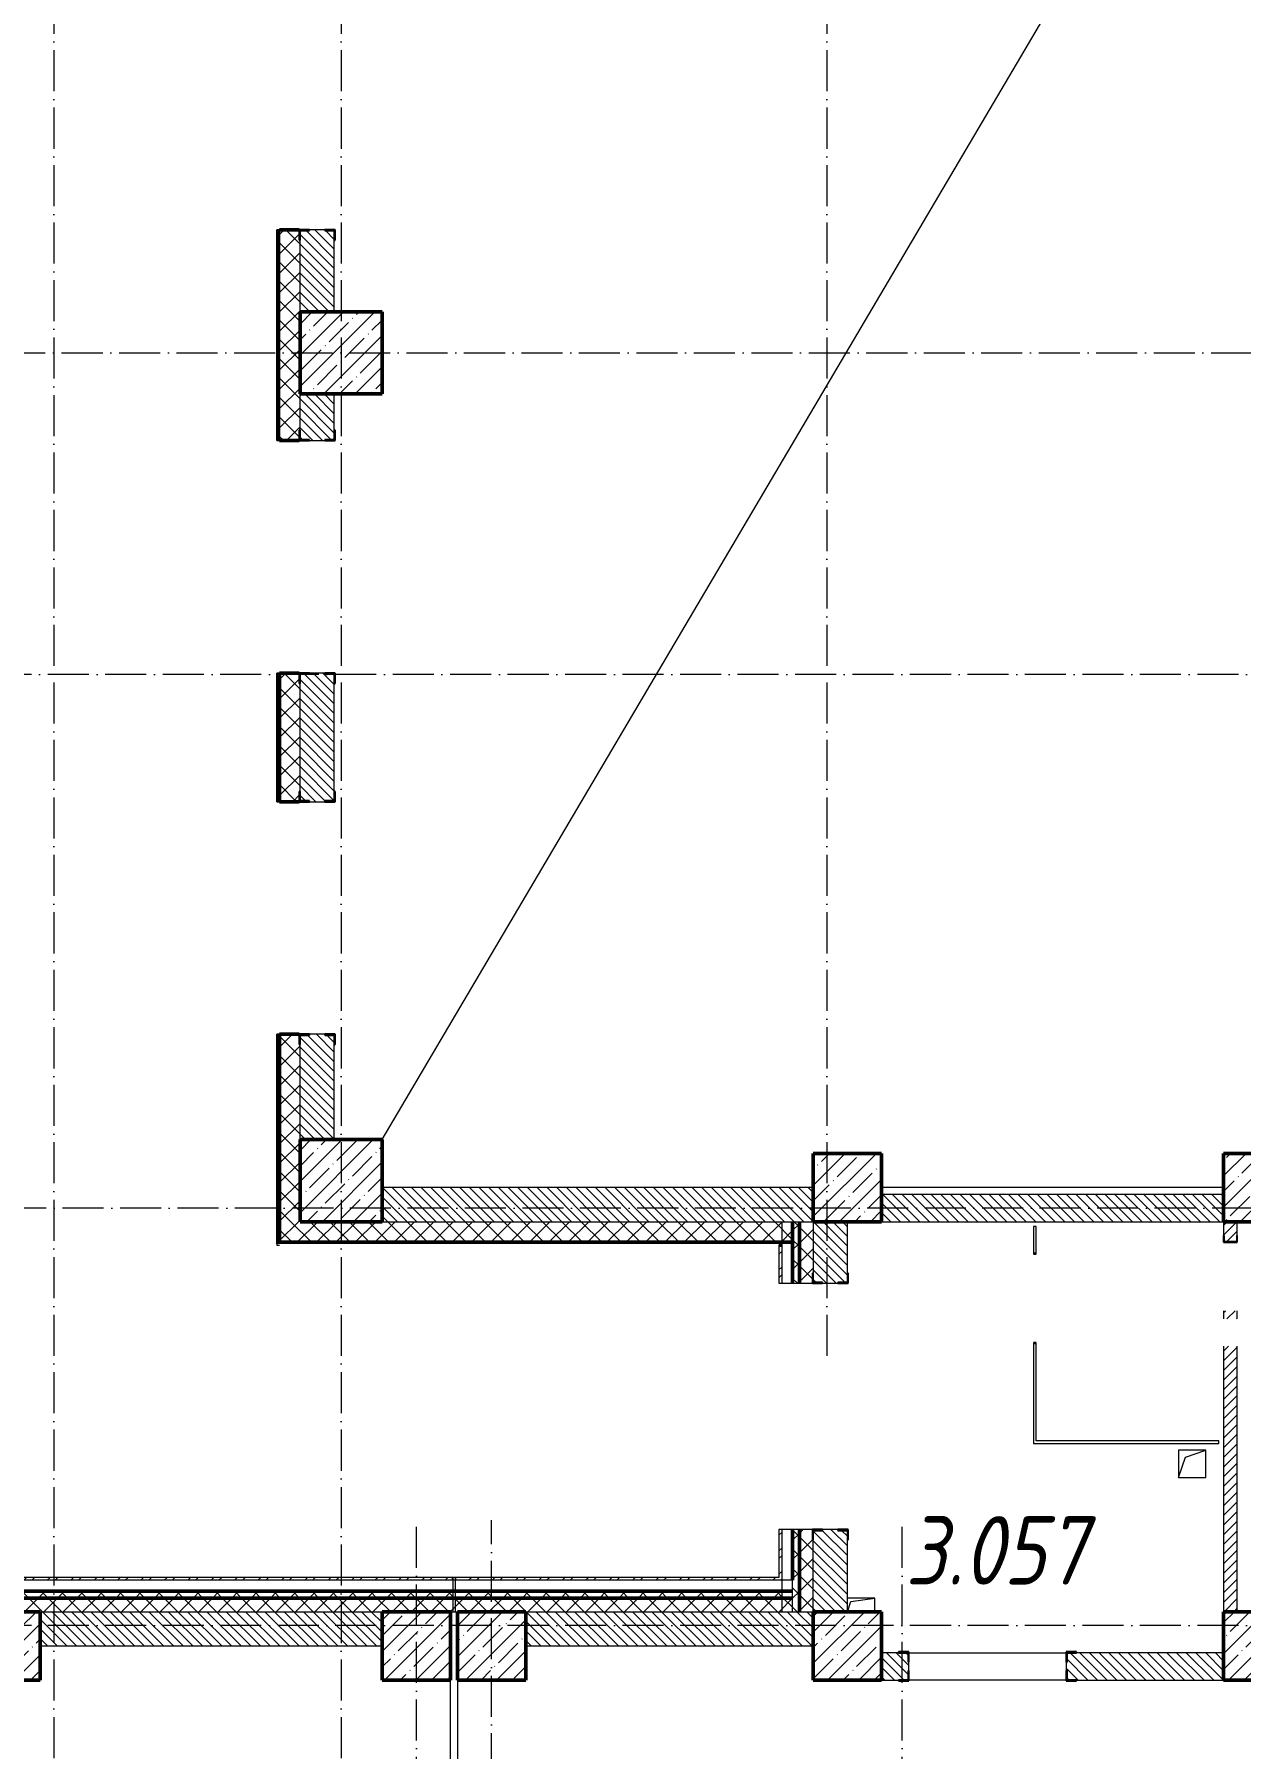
# Model space of a CAD drawing. Header units: millimetres. Extents: x -401725 to 250493, y 305116 to 802890.
# Drawn here: x 211236 to 220054, y 467496 to 480026 of the extents above; entities that cross this region are included whole.
import ezdxf

# ---------------------------------------------------------------- set-up
doc = ezdxf.new("R2010")
doc.units = ezdxf.units.MM
doc.linetypes.add('50_200_ШТРИХ_1Т_ш5_п1_п1_', pattern=[700, 500, -100, 0, -100])
for name, color, linetype, lineweight in [('A-DETL-____-OTLN-4', 7, 'Continuous', 18), ('A-DOOR-OPNG-MCUT', 7, 'Continuous', 35), ('A-FLOR-____-OTLN', 7, 'Continuous', 9), ('A-GENM-____-MCUT', 7, 'Continuous', 25), ('A-GENM-____-OTLN', 7, 'Continuous', 9), ('A-GENM-____-OTLN-1', 7, 'Continuous', 25), ('A-WALL-____-MCUT-2', 7, 'Continuous', 50), ('A-WALL-____-MCUT-3', 7, 'Continuous', 9), ('A-WALL-____-OTLN', 7, 'Continuous', 9), ('A-WALL-____-PATT-1', 7, 'Continuous', 9), ('A-WALL-FNSH-MCUT-1', 7, 'Continuous', 9), ('I-WALL-____-OTLN', 7, 'Continuous', 9), ('S-COLS-____-MCUT', 7, 'Continuous', 50), ('S-COLS-____-OTLN', 7, 'Continuous', 9), ('S-GRID-____-OTLN-1', 7, '50_200_ШТРИХ_1Т_ш5_п1_п1_', 9), ('Марки помещений', 7, 'Continuous', 9)]:
    doc.layers.add(name, color=color, linetype=linetype, lineweight=lineweight)
doc.layers.add('A-DOOR-____-OTLN-2', color=7, linetype='Continuous', lineweight=9, true_color=0xffffff)
doc.styles.add('ISOCPEUR_I_2', font='isocpeui.ttf', dxfattribs={"width": 0.85, "height": 2.3})
pattern_1 = [(45, (142429.06, 459015.94), (-70.71068, 70.71068), []), (135, (142429.06, 459015.94), (-70.71068, -70.71068), [])]
pattern_2 = [(45, (142429.06, 459015.94), (-85.53659, 85.53659), []), (45, (142486.08, 459015.94), (-85.53659, 85.53659), [])]
pattern_3 = [(135, (142429.057, 459015.94), (-35.35534, -35.35534), [])]

# ---------------------------------------------------------------- blocks, each defined once
blk = doc.blocks.new('BSC_Колонна _Прямоугольная - 600х600-V17-АР1_План отверстий 3 этажа в осях 1-64_А-ГГ')
at = {"layer": 'S-COLS-____-OTLN'}
h = blk.add_hatch(dxfattribs=at)
h.set_pattern_fill('FP_53', color=256, style=0, pattern_type=2)
h.set_pattern_definition([(45, (-71050, -18681.04), (-114.04925, 114.04925), []), (45, (-70935.95, -18681.04), (-114.04925, 114.04925), [201.613, -40.323, 3.353, -36.97])])
h.paths.add_polyline_path([(-300, -300), (300, -300), (300, 300), (-300, 300)], flags=0)
at = {"layer": 'S-COLS-____-MCUT'}
for p, q in [((300, 300), (-300, 300)), ((-300, 300), (-300, -300)), ((300, -300), (300, 300)), ((-300, -300), (300, -300))]:
    blk.add_line(p, q, dxfattribs=at)
blk = doc.blocks.new('BSC_Колонна _Прямоугольная - 500х500-V23-АР1_План отверстий 3 этажа в осях 1-64_А-ГГ')
at = {"layer": 'S-COLS-____-OTLN'}
h = blk.add_hatch(dxfattribs=at)
h.set_pattern_fill('FP_60', color=256, style=0, pattern_type=2)
h.set_pattern_definition([(45, (-77750, -12581.04), (-114.04925, 114.04925), []), (45, (-77635.95, -12581.04), (-114.04925, 114.04925), [201.613, -40.323, 3.353, -36.97])])
h.paths.add_polyline_path([(-250, -250), (250, -250), (250, 250), (-250, 250)], flags=0)
at = {"layer": 'S-COLS-____-MCUT'}
for p, q in [((250, 250), (-250, 250)), ((-250, 250), (-250, -250)), ((250, -50), (250, 250)), ((-250, -250), (250, -250))]:
    blk.add_line(p, q, dxfattribs=at)
blk = doc.blocks.new('BSC_Колонна _Прямоугольная - 600х600-V84-АР1_План отверстий 3 этажа в осях 1-64_А-ГГ')
at = {"layer": 'S-COLS-____-OTLN'}
h = blk.add_hatch(dxfattribs=at)
h.set_pattern_fill('FP_121', color=256, style=0, pattern_type=2)
h.set_pattern_definition([(45, (-71050, -12631.04), (-114.04925, 114.04925), []), (45, (-70935.95, -12631.04), (-114.04925, 114.04925), [201.613, -40.323, 3.353, -36.97])])
h.paths.add_polyline_path([(-300, -300), (300, -300), (300, 300), (-300, 300)], flags=0)
at = {"layer": 'S-COLS-____-MCUT'}
for p, q in [((300, 300), (-300, 300)), ((-300, 300), (-300, -300)), ((300, -300), (300, 300)), ((-300, -300), (300, -300))]:
    blk.add_line(p, q, dxfattribs=at)
blk = doc.blocks.new('BSC_Колонна _Прямоугольная - 500х500-V117-АР1_План отверстий 3 этажа в осях 1-64_А-ГГ')
at = {"layer": 'S-COLS-____-OTLN'}
h = blk.add_hatch(dxfattribs=at)
h.set_pattern_fill('FP_140', color=256, style=0, pattern_type=2)
h.set_pattern_definition([(45, (-68600, -9231.04), (-114.04925, 114.04925), []), (45, (-68485.95, -9231.04), (-114.04925, 114.04925), [201.613, -40.323, 3.353, -36.97])])
h.paths.add_polyline_path([(-250, -250), (250, -250), (250, 250), (-250, 250)], flags=0)
at = {"layer": 'S-COLS-____-MCUT'}
for p, q in [((250, 250), (-250, 250)), ((-250, 250), (-250, -250)), ((250, -250), (250, 250)), ((-250, -250), (250, -250))]:
    blk.add_line(p, q, dxfattribs=at)
blk = doc.blocks.new('BSC_Колонна _Прямоугольная - 500х500-V133-АР1_План отверстий 3 этажа в осях 1-64_А-ГГ')
at = {"layer": 'S-COLS-____-OTLN'}
h = blk.add_hatch(dxfattribs=at)
h.set_pattern_fill('FP_156', color=256, style=0, pattern_type=2)
h.set_pattern_definition([(45, (-72150, -9231.04), (-114.04925, 114.04925), []), (45, (-72035.95, -9231.04), (-114.04925, 114.04925), [201.613, -40.323, 3.353, -36.97])])
h.paths.add_polyline_path([(-250, -250), (250, -250), (250, 250), (-250, 250)], flags=0)
at = {"layer": 'S-COLS-____-MCUT'}
for p, q in [((250, 250), (-250, 250)), ((-250, 250), (-250, -250)), ((250, -250), (250, 250)), ((-250, -250), (250, -250))]:
    blk.add_line(p, q, dxfattribs=at)
blk = doc.blocks.new('BSC_Колонна _Прямоугольная - 500х500-V134-АР1_План отверстий 3 этажа в осях 1-64_А-ГГ')
at = {"layer": 'S-COLS-____-OTLN'}
h = blk.add_hatch(dxfattribs=at)
h.set_pattern_fill('FP_157', color=256, style=0, pattern_type=2)
h.set_pattern_definition([(45, (-71600, -9231.04), (-114.04925, 114.04925), []), (45, (-71485.95, -9231.04), (-114.04925, 114.04925), [201.613, -40.323, 3.353, -36.97])])
h.paths.add_polyline_path([(-250, -250), (250, -250), (250, 250), (-250, 250)], flags=0)
at = {"layer": 'S-COLS-____-MCUT'}
for p, q in [((250, 250), (-250, 250)), ((-250, 250), (-250, -250)), ((250, -250), (250, 250)), ((-250, -250), (250, -250))]:
    blk.add_line(p, q, dxfattribs=at)
blk = doc.blocks.new('DOR_ДУ_распашная__1Ст_Прямоугольная_ШЕР - Вн_650х2100h_Кабинки С_у-17949503-АР1_План отверстий 3 этажа в осях 1-64_А-ГГ')
at = {"layer": 'A-DOOR-OPNG-MCUT'}
for p, q in [((-325, 10), (-325, -10)), ((325, -10), (325, 10))]:
    blk.add_line(p, q, dxfattribs=at)
blk = doc.blocks.new('BSC_Колонна _Прямоугольная - 500х500-V154-АР1_План отверстий 3 этажа в осях 1-64_А-ГГ')
at = {"layer": 'S-COLS-____-OTLN'}
h = blk.add_hatch(dxfattribs=at)
h.set_pattern_fill('FP_177', color=256, style=0, pattern_type=2)
h.set_pattern_definition([(45, (-74750, -12581.04), (-114.04925, 114.04925), []), (45, (-74635.95, -12581.04), (-114.04925, 114.04925), [201.613, -40.323, 3.353, -36.97])])
h.paths.add_polyline_path([(-250, -250), (250, -250), (250, 250), (-250, 250)], flags=0)
at = {"layer": 'S-COLS-____-MCUT'}
for p, q in [((250, 250), (-250, 250)), ((-250, 250), (-250, -250)), ((250, -250), (250, 250)), ((-250, -250), (250, -250))]:
    blk.add_line(p, q, dxfattribs=at)
blk = doc.blocks.new('BSC_Колонна _Прямоугольная - 500х500-V158-АР1_План отверстий 3 этажа в осях 1-64_А-ГГ')
at = {"layer": 'S-COLS-____-OTLN'}
h = blk.add_hatch(dxfattribs=at)
h.set_pattern_fill('FP_182', color=256, style=0, pattern_type=2)
h.set_pattern_definition([(45, (-77750, -9231.04), (-114.04925, 114.04925), []), (45, (-77635.95, -9231.04), (-114.04925, 114.04925), [201.613, -40.323, 3.353, -36.97])])
h.paths.add_polyline_path([(-250, -250), (250, -250), (250, 250), (-250, 250)], flags=0)
at = {"layer": 'S-COLS-____-MCUT'}
for p, q in [((250, 250), (-250, 250)), ((-250, 250), (-250, -250)), ((250, -250), (250, 250)), ((-250, -250), (250, -250))]:
    blk.add_line(p, q, dxfattribs=at)
blk = doc.blocks.new('BSC_Колонна _Прямоугольная - 500х500-V159-АР1_План отверстий 3 этажа в осях 1-64_А-ГГ')
at = {"layer": 'S-COLS-____-OTLN'}
h = blk.add_hatch(dxfattribs=at)
h.set_pattern_fill('FP_183', color=256, style=0, pattern_type=2)
h.set_pattern_definition([(45, (-74750, -9231.04), (-114.04925, 114.04925), []), (45, (-74635.95, -9231.04), (-114.04925, 114.04925), [201.613, -40.323, 3.353, -36.97])])
h.paths.add_polyline_path([(-250, -250), (250, -250), (250, 250), (-250, 250), (-250, 103)], flags=0)
at = {"layer": 'S-COLS-____-MCUT'}
for p, q in [((250, 250), (-250, 250)), ((-250, 250), (-250, -250)), ((250, -250), (250, 250)), ((-250, -250), (250, -250))]:
    blk.add_line(p, q, dxfattribs=at)
blk = doc.blocks.new('Фахверк_СКБ_Уголок - 250_3380-27498580-АР1_План отверстий 3 этажа в осях 1-64_А-ГГ')
at = {"layer": 'A-GENM-____-MCUT'}
for p, q in [((200, 181), (125, 181)), ((125, 181), (125, 106)), ((131, 106), (131, 175)), ((131, 175), (200, 175)), ((200, 175), (200, 181)), ((125, 106), (131, 106)), ((131, -6), (125, -6)), ((125, -6), (125, -81)), ((125, -81), (200, -81)), ((131, -75), (131, -6)), ((200, -75), (131, -75)), ((200, -81), (200, -75))]:
    blk.add_line(p, q, dxfattribs=at)
blk = doc.blocks.new('Фахверк_СКБ_Уголок - 250_2700-27497298-АР1_План отверстий 3 этажа в осях 1-64_А-ГГ')
at = {"layer": 'A-GENM-____-MCUT'}
for p, q in [((200, 181), (125, 181)), ((125, 181), (125, 106)), ((131, 106), (131, 175)), ((131, 175), (200, 175)), ((200, 175), (200, 181)), ((125, 106), (131, 106)), ((131, -6), (125, -6)), ((125, -6), (125, -81)), ((125, -81), (200, -81)), ((131, -75), (131, -6)), ((200, -75), (131, -75)), ((200, -81), (200, -75))]:
    blk.add_line(p, q, dxfattribs=at)
blk = doc.blocks.new('154_Стойка_СКБ_Уголок - СМ-2180_200-28268025-АР1_План отверстий 3 этажа в осях 1-64_А-ГГ')
at = {"layer": 'A-GENM-____-MCUT'}
for p, q in [((125, 156), (125, 81)), ((200, 156), (125, 156)), ((131, 81), (131, 150)), ((131, 150), (200, 150)), ((200, 150), (200, 156)), ((125, 81), (131, 81)), ((131, 19), (125, 19)), ((125, 19), (125, -56)), ((131, -50), (131, 19)), ((125, -56), (200, -56)), ((200, -50), (131, -50)), ((200, -56), (200, -50))]:
    blk.add_line(p, q, dxfattribs=at)
blk = doc.blocks.new('Фахверк_СКБ_Уголок - 200_3550_зеркало-28264001-АР1_План отверстий 3 этажа в осях 1-64_А-ГГ')
at = {"layer": 'A-GENM-____-MCUT'}
for p, q in [((200, 156), (125, 156)), ((125, 156), (125, 81)), ((131, 81), (131, 150)), ((131, 150), (200, 150)), ((200, 150), (200, 156)), ((125, 81), (131, 81)), ((131, 19), (125, 19)), ((125, 19), (125, -56)), ((131, -50), (131, 19)), ((125, -56), (200, -56)), ((200, -50), (131, -50)), ((200, -56), (200, -50))]:
    blk.add_line(p, q, dxfattribs=at)
blk = doc.blocks.new('154_Фахверк_СКБ_Швеллер - Тип_100_3960_зеркало-29769493-АР1_План отверстий 3 этажа в осях 1-64_А-ГГ')
at = {"layer": 'A-GENM-____-MCUT'}
for p, q in [((175, 50), (125, 50)), ((125, 50), (125, -50)), ((128, 47), (175, 47)), ((128, -47), (128, 47)), ((175, 47), (175, 50)), ((125, -50), (175, -50)), ((175, -47), (128, -47)), ((175, -50), (175, -47))]:
    blk.add_line(p, q, dxfattribs=at)
blk = doc.blocks.new('AR_Отверстие прямоугольное _в плите_ - AR_Отверстие прямоугольное _в плите_-30459207-АР1_План отверстий 3 этажа в осях 1-64_А-ГГ')
at = {"layer": 'A-GENM-____-OTLN'}
for p, q in [((100, 100), (-100, 100)), ((-100, 100), (-100, -100)), ((-100, -100), (-50, 50)), ((-50, 50), (100, 100)), ((100, -100), (100, 100)), ((-100, -100), (100, -100))]:
    blk.add_line(p, q, dxfattribs=at)
blk = doc.blocks.new('AR_Отверстие прямоугольное _в плите_ - AR_Отверстие прямоугольное _в плите_-30510746-АР1_План отверстий 3 этажа в осях 1-64_А-ГГ')
at = {"layer": 'A-GENM-____-OTLN'}
for p, q in [((100, 50), (-100, 50)), ((-100, -50), (-75, 25)), ((-75, 25), (100, 50)), ((100, -50), (100, 50))]:
    blk.add_line(p, q, dxfattribs=at)
blk = doc.blocks.new('Стены 6 - Стены 4-31195849-АР1_План отверстий 3 этажа в осях 1-64_А-ГГ')
at = {"layer": 'A-WALL-____-MCUT-3'}
for p, q in [((-1799, 41030), (-1799, 41010)), ((-1549, 41030), (-1799, 41030)), ((-1799, 41010), (-1549, 41010)), ((-1549, 41010), (-1549, 41030))]:
    blk.add_line(p, q, dxfattribs=at)

msp = doc.modelspace()

# ---------------------------------------------------------------- hatches: boundary and pattern name
at = {"layer": 'A-WALL-____-PATT-1'}
h = msp.add_hatch(dxfattribs=at)
h.set_pattern_fill('FP_1', color=256, style=0, pattern_type=2)
h.set_pattern_definition(pattern_1)
h.paths.add_polyline_path([(213029.0567, 471346.983), (213179.0567, 471346.983), (213179.0567, 472641.983), (213173.0567, 472641.983), (213173.0567, 472716.983), (213029.0567, 472716.983)], flags=0)
h.paths.add_polyline_path([(213113.9513, 474416.983), (213173.0567, 474416.983), (213173.0567, 474491.983), (213179.0567, 474491.983), (213179.0567, 475281.983), (213173.0567, 475281.983), (213173.0567, 475356.983), (213029.0567, 475356.983), (213029.0567, 474416.983)], flags=0)
h.paths.add_polyline_path([(213113.9513, 477056.983), (213173.0567, 477056.983), (213173.0567, 477131.983), (213179.0567, 477131.983), (213179.0567, 478521.983), (213173.0567, 478521.983), (213173.0567, 478596.983), (213029.0567, 478596.983), (213029.0567, 477056.983)], flags=0)
h.paths.add_polyline_path([(213113.9513, 480296.983), (213173.0567, 480296.983), (213173.0567, 480371.983), (213179.0567, 480371.983), (213179.0567, 481161.983), (213173.0567, 481161.983), (213173.0567, 481236.983), (213029.0567, 481236.983), (213029.0567, 480296.983)], flags=0)
h.paths.add_polyline_path([(213113.9513, 482936.983), (213173.0567, 482936.983), (213173.0567, 483011.983), (213179.0567, 483011.983), (213179.0567, 484401.983), (213173.0567, 484401.983), (213173.0567, 484476.983), (213029.0567, 484476.983), (213029.0567, 482936.983)], flags=0)
h.paths.add_polyline_path([(213029.0567, 486176.983), (213173.0567, 486176.983), (213173.0567, 486251.983), (213179.0567, 486251.983), (213179.0567, 487041.983), (213173.0567, 487041.983), (213173.0567, 487116.983), (213029.0567, 487116.983)], flags=0)
h.paths.add_polyline_path([(213029.0567, 488816.983), (213173.0567, 488816.983), (213173.0567, 488891.983), (213179.0567, 488891.983), (213179.0567, 490281.983), (213173.0567, 490281.983), (213173.0567, 490356.983), (213029.0567, 490356.983)], flags=0)
h.paths.add_polyline_path([(213029.0567, 492056.983), (213173.0567, 492056.983), (213173.0567, 492131.983), (213179.0567, 492131.983), (213179.0567, 492921.983), (213173.0567, 492921.983), (213173.0567, 492996.983), (213029.0567, 492996.983)], flags=0)
h.paths.add_polyline_path([(213173.0567, 494696.983), (213173.0567, 494771.983), (213179.0567, 494771.983), (213179.0567, 496161.983), (213173.0567, 496161.983), (213173.0567, 496236.983), (213029.0567, 496236.983), (213029.0567, 494696.983), (213113.9513, 494696.983)], flags=0)
h.paths.add_polyline_path([(213173.0567, 497936.983), (213173.0567, 498011.983), (213179.0567, 498011.983), (213179.0567, 498801.983), (213173.0567, 498801.983), (213173.0567, 498876.983), (213029.0567, 498876.983), (213029.0567, 497936.983), (213113.9513, 497936.983)], flags=0)
h.paths.add_polyline_path([(213173.0567, 500576.983), (213173.0567, 500651.983), (213179.0567, 500651.983), (213179.0567, 501946.983), (213029.0567, 501946.983), (213029.0567, 500576.983), (213113.9513, 500576.983)], flags=0)
h = msp.add_hatch(dxfattribs=at)
h.set_pattern_fill('FP_6', color=256, style=0, pattern_type=2)
h.set_pattern_definition(pattern_3)
h.paths.add_polyline_path([(213248.0567, 477996.983), (213429.0567, 477996.983), (213429.0567, 478590.983), (213360.0567, 478590.983), (213360.0567, 478596.983), (213248.0567, 478596.983), (213248.0567, 478590.983), (213179.0567, 478590.983), (213179.0567, 477996.983)], flags=0)
h.paths.add_polyline_path([(213360.0567, 480296.983), (213360.0567, 480302.983), (213429.0567, 480302.983), (213429.0567, 481230.983), (213360.0567, 481230.983), (213360.0567, 481236.983), (213248.0567, 481236.983), (213248.0567, 481230.983), (213179.0567, 481230.983), (213179.0567, 480302.983), (213248.0567, 480302.983), (213248.0567, 480296.983)], flags=0)
h.paths.add_polyline_path([(213360.0567, 482936.983), (213360.0567, 482942.983), (213429.0567, 482942.983), (213429.0567, 483396.983), (213179.0567, 483396.983), (213179.0567, 482942.983), (213248.0567, 482942.983), (213248.0567, 482936.983)], flags=0)
h = msp.add_hatch(dxfattribs=at)
h.set_pattern_fill('FP_6', color=256, style=0, pattern_type=2)
h.set_pattern_definition(pattern_3)
h.paths.add_polyline_path([(213360.0567, 471946.983), (213429.0567, 471946.983), (213429.0567, 472710.983), (213360.0567, 472710.983), (213360.0567, 472716.983), (213248.0567, 472716.983), (213248.0567, 472710.983), (213179.0567, 472710.983), (213179.0567, 471946.983), (213248.0567, 471946.983)], flags=0)
h.paths.add_polyline_path([(213248.0567, 474416.983), (213360.0567, 474416.983), (213360.0567, 474422.983), (213429.0567, 474422.983), (213429.0567, 475350.983), (213360.0567, 475350.983), (213360.0567, 475356.983), (213248.0567, 475356.983), (213248.0567, 475350.983), (213179.0567, 475350.983), (213179.0567, 474422.983), (213248.0567, 474422.983)], flags=0)
h.paths.add_polyline_path([(213248.0567, 477056.983), (213360.0567, 477056.983), (213360.0567, 477062.983), (213429.0567, 477062.983), (213429.0567, 477396.983), (213179.0567, 477396.983), (213179.0567, 477062.983), (213248.0567, 477062.983)], flags=0)
h = msp.add_hatch(dxfattribs=at)
h.set_pattern_fill('FP_6', color=256, style=0, pattern_type=2)
h.set_pattern_definition(pattern_3)
h.paths.add_polyline_path([(216929.0567, 471346.983), (216929.0567, 471596.983), (213779.0567, 471596.983), (213779.0567, 471346.983), (216648.8799, 471346.983)], flags=0)
h = msp.add_hatch(dxfattribs=at)
h.set_pattern_fill('FP_6', color=256, style=0, pattern_type=2)
h.set_pattern_definition(pattern_3)
h.paths.add_polyline_path([(219929.0567, 471346.983), (219929.0567, 471546.983), (217429.0567, 471546.983), (217429.0567, 471346.983), (218416.3442, 471346.983)], flags=0)
h = msp.add_hatch(dxfattribs=at)
h.set_pattern_fill('FP_1', color=256, style=0, pattern_type=2)
h.set_pattern_definition(pattern_1)
h.paths.add_polyline_path([(216779.0567, 471196.983), (216779.0567, 471346.983), (213029.0567, 471346.983), (213029.0567, 471196.983), (216648.8799, 471196.983)], flags=0)
h = msp.add_hatch(dxfattribs=at)
h.set_pattern_fill('FP_1', color=256, style=0, pattern_type=2)
h.set_pattern_definition(pattern_1)
h.paths.add_polyline_path([(216779.0567, 468496.983), (216829.0567, 468496.983), (216829.0567, 469096.983), (216779.0567, 469096.983)], flags=0)
h.paths.add_polyline_path([(216829.0567, 470896.983), (216829.0567, 471346.983), (216779.0567, 471346.983), (216779.0567, 470896.983)], flags=0)
h = msp.add_hatch(dxfattribs=at)
h.set_pattern_fill('FP_1', color=256, style=0, pattern_type=2)
h.set_pattern_definition(pattern_1)
h.paths.add_polyline_path([(216929.0567, 468496.983), (216929.0567, 469021.983), (216923.0567, 469021.983), (216923.0567, 469096.983), (216829.0567, 469096.983), (216829.0567, 468496.983), (216923.0567, 468496.983)], flags=0)
h.paths.add_polyline_path([(216923.0567, 470896.983), (216923.0567, 470971.983), (216929.0567, 470971.983), (216929.0567, 471346.983), (216829.0567, 471346.983), (216829.0567, 470896.983)], flags=0)
h = msp.add_hatch(dxfattribs=at)
h.set_pattern_fill('FP_6', color=256, style=0, pattern_type=2)
h.set_pattern_definition(pattern_3)
h.paths.add_polyline_path([(217110.0567, 468496.983), (217179.0567, 468496.983), (217179.0567, 469090.983), (217110.0567, 469090.983), (217110.0567, 469096.983), (216998.0567, 469096.983), (216998.0567, 469090.983), (216929.0567, 469090.983), (216929.0567, 468496.983), (217090.746, 468496.983)], flags=0)
h.paths.add_polyline_path([(217110.0567, 470896.983), (217110.0567, 470902.983), (217179.0567, 470902.983), (217179.0567, 471346.983), (216929.0567, 471346.983), (216929.0567, 470902.983), (216998.0567, 470902.983), (216998.0567, 470896.983)], flags=0)
h = msp.add_hatch(dxfattribs=at)
h.set_pattern_fill('FP_5', color=256, style=0, pattern_type=2)
h.set_pattern_definition([(45, (142429.057, 459015.94), (-35.35534, 35.35534), [])])
h.paths.add_polyline_path([(219929.0567, 468496.983), (220029.0567, 468496.983), (220029.0567, 470436.983), (219929.0567, 470436.983), (219929.0567, 470070.3588)], flags=0)
h.paths.add_polyline_path([(219929.0567, 470636.983), (220029.0567, 470636.983), (220029.0567, 470696.983), (219929.0567, 470696.983)], flags=0)
h.paths.add_polyline_path([(220026.0567, 471199.983), (220026.0567, 471246.983), (220029.0567, 471246.983), (220029.0567, 471346.983), (219929.0567, 471346.983), (219929.0567, 471246.983), (219932.0567, 471246.983), (219932.0567, 471199.983)], flags=0)
h = msp.add_hatch(dxfattribs=at)
h.set_pattern_fill('FP_3', color=256, style=0, pattern_type=2)
h.set_pattern_definition(pattern_2)
h.paths.add_polyline_path([(216699.0567, 468726.983), (216699.0567, 469096.983), (216679.0567, 469096.983), (216679.0567, 468726.983)], flags=0)
h.paths.add_polyline_path([(216699.0567, 470896.983), (216699.0567, 471176.983), (216679.0567, 471176.983), (216679.0567, 470896.983)], flags=0)
h = msp.add_hatch(dxfattribs=at)
h.set_pattern_fill('FP_1', color=256, style=0, pattern_type=2)
h.set_pattern_definition(pattern_1)
h.paths.add_polyline_path([(216779.0567, 468596.983), (216779.0567, 468646.983), (210429.0567, 468646.983), (210429.0567, 468596.983), (216648.8799, 468596.983)], flags=0)
h.paths.add_polyline_path([(202509.1656, 468596.983), (202629.0567, 468596.983), (202629.0567, 468646.983), (201429.0567, 468646.983), (201429.0567, 468596.983)], flags=0)
h.paths.add_polyline_path([(199629.0567, 468596.983), (199629.0567, 468646.983), (198429.0567, 468646.983), (198429.0567, 468596.983), (198974.237, 468596.983)], flags=0)
h.paths.add_polyline_path([(196629.0567, 468596.983), (196629.0567, 468646.983), (195429.0567, 468646.983), (195429.0567, 468596.983), (195439.3085, 468596.983)], flags=0)
h.paths.add_polyline_path([(193629.0567, 468596.983), (193629.0567, 468646.983), (192429.0567, 468646.983), (192429.0567, 468596.983)], flags=0)
h.paths.add_polyline_path([(189429.0567, 468596.983), (190629.0567, 468596.983), (190629.0567, 468646.983), (189429.0567, 468646.983)], flags=0)
h.paths.add_polyline_path([(187629.0567, 468596.983), (187629.0567, 468646.983), (186429.0567, 468646.983), (186429.0567, 468596.983), (186601.987, 468596.983)], flags=0)
h.paths.add_polyline_path([(184629.0567, 468596.983), (184629.0567, 468646.983), (183429.0567, 468646.983), (183429.0567, 468596.983)], flags=0)
h.paths.add_polyline_path([(181299.5942, 468596.983), (181629.0567, 468596.983), (181629.0567, 468646.983), (180229.0567, 468646.983), (180229.0567, 468596.983)], flags=0)
h.paths.add_polyline_path([(177229.0567, 468596.983), (178429.0567, 468596.983), (178429.0567, 468646.983), (177229.0567, 468646.983)], flags=0)
h.paths.add_polyline_path([(175429.0567, 468596.983), (175429.0567, 468646.983), (174229.0567, 468646.983), (174229.737, 468596.983)], flags=0)
h.paths.add_polyline_path([(172429.0567, 468596.983), (172429.0567, 468646.983), (171229.0567, 468646.983), (171229.0567, 468596.983)], flags=0)
h.paths.add_polyline_path([(169429.0567, 468596.983), (169429.0567, 468646.983), (166259.0567, 468646.983), (166259.0567, 468596.983), (167159.8799, 468596.983)], flags=0)
h = msp.add_hatch(dxfattribs=at)
h.set_pattern_fill('FP_3', color=256, style=0, pattern_type=2)
h.set_pattern_definition(pattern_2)
h.paths.add_polyline_path([(214294.0567, 468726.983), (214294.0567, 468746.983), (210429.0567, 468746.983), (210429.0567, 468726.983), (213113.9513, 468726.983)], flags=0)
h.paths.add_polyline_path([(202509.1656, 468726.983), (202629.0567, 468726.983), (202629.0567, 468746.983), (201429.0567, 468746.983), (201429.0567, 468726.983)], flags=0)
h.paths.add_polyline_path([(198974.237, 468726.983), (199629.0567, 468726.983), (199629.0567, 468746.983), (198429.0567, 468746.983), (198429.0567, 468726.983)], flags=0)
h.paths.add_polyline_path([(196629.0567, 468726.983), (196629.0567, 468746.983), (195429.0567, 468746.983), (195429.0567, 468726.983), (195439.3085, 468726.983)], flags=0)
h.paths.add_polyline_path([(193629.0567, 468726.983), (193629.0567, 468746.983), (192429.0567, 468746.983), (192429.0567, 468726.983)], flags=0)
h.paths.add_polyline_path([(189429.0567, 468726.983), (190629.0567, 468726.983), (190629.0567, 468746.983), (189429.0567, 468746.983)], flags=0)
h.paths.add_polyline_path([(187629.0567, 468726.983), (187629.0567, 468746.983), (186429.0567, 468746.983), (186429.0567, 468726.983), (186601.987, 468726.983)], flags=0)
h.paths.add_polyline_path([(183429.0567, 468726.983), (184629.0567, 468726.983), (184629.0567, 468746.983), (183429.0567, 468746.983)], flags=0)
h.paths.add_polyline_path([(181629.0567, 468726.983), (181629.0567, 468746.983), (180764.0567, 468746.983), (180764.0567, 468726.983), (181299.5942, 468726.983)], flags=0)
h = msp.add_hatch(dxfattribs=at)
h.set_pattern_fill('FP_3', color=256, style=0, pattern_type=2)
h.set_pattern_definition(pattern_2)
h.paths.add_polyline_path([(216679.0567, 468726.983), (216679.0567, 468746.983), (214314.0567, 468746.983), (214314.0567, 468726.983), (216648.8799, 468726.983)], flags=0)
h = msp.add_hatch(dxfattribs=at)
h.set_pattern_fill('FP_1', color=256, style=0, pattern_type=2)
h.set_pattern_definition(pattern_1)
h.paths.add_polyline_path([(216779.0567, 468496.983), (216779.0567, 468596.983), (210429.0567, 468596.983), (210429.0567, 468502.983), (210504.0567, 468502.983), (210504.0567, 468496.983), (216648.8799, 468496.983)], flags=0)
h.paths.add_polyline_path([(202509.1656, 468496.983), (202554.0567, 468496.983), (202554.0567, 468502.983), (202629.0567, 468502.983), (202629.0567, 468596.983), (201429.0567, 468596.983), (201429.0567, 468502.983), (201504.0567, 468502.983), (201504.0567, 468496.983), (202279.0567, 468496.983)], flags=0)
h.paths.add_polyline_path([(199554.0567, 468496.983), (199554.0567, 468502.983), (199629.0567, 468502.983), (199629.0567, 468596.983), (198429.0567, 468596.983), (198429.0567, 468502.983), (198504.0567, 468502.983), (198504.0567, 468496.983), (198974.237, 468496.983)], flags=0)
h.paths.add_polyline_path([(196554.0567, 468496.983), (196554.0567, 468502.983), (196629.0567, 468502.983), (196629.0567, 468596.983), (195429.0567, 468596.983), (195429.0567, 468502.983), (195504.0567, 468502.983), (195504.0567, 468496.983), (196279.0567, 468496.983)], flags=0)
h.paths.add_polyline_path([(193554.0567, 468496.983), (193554.0567, 468502.983), (193629.0567, 468502.983), (193629.0567, 468596.983), (192429.0567, 468596.983), (192429.0567, 468502.983), (192504.0567, 468502.983), (192504.0567, 468496.983), (192779.0567, 468496.983)], flags=0)
h.paths.add_polyline_path([(190554.0567, 468496.983), (190554.0567, 468502.983), (190629.0567, 468502.983), (190629.0567, 468596.983), (189429.0567, 468596.983), (189429.0567, 468502.983), (189504.0567, 468502.983), (189504.0567, 468496.983), (190136.9156, 468496.983)], flags=0)
h.paths.add_polyline_path([(186504.0567, 468496.983), (187554.0567, 468496.983), (187554.0567, 468502.983), (187629.0567, 468502.983), (187629.0567, 468596.983), (186429.0567, 468596.983), (186429.0567, 468502.983), (186504.0567, 468502.983)], flags=0)
h.paths.add_polyline_path([(183779.0567, 468496.983), (184554.0567, 468496.983), (184554.0567, 468502.983), (184629.0567, 468502.983), (184629.0567, 468596.983), (183429.0567, 468596.983), (183429.0567, 468502.983), (183504.0567, 468502.983), (183504.0567, 468496.983)], flags=0)
h.paths.add_polyline_path([(181299.5942, 468496.983), (181554.0567, 468496.983), (181554.0567, 468502.983), (181629.0567, 468502.983), (181629.0567, 468596.983), (180229.0567, 468596.983), (180229.0567, 468496.983), (181279.0567, 468496.983)], flags=0)
h.paths.add_polyline_path([(177764.6656, 468496.983), (178354.0567, 468496.983), (178354.0567, 468502.983), (178429.0567, 468502.983), (178429.0567, 468596.983), (177229.0567, 468596.983), (177229.0567, 468496.983), (177729.0567, 468496.983)], flags=0)
h.paths.add_polyline_path([(175354.0567, 468496.983), (175354.0567, 468502.983), (175429.0567, 468502.983), (175429.0567, 468596.983), (174229.0567, 468596.983), (174229.737, 468502.983), (174304.0567, 468502.983), (174304.0567, 468496.983)], flags=0)
h.paths.add_polyline_path([(172354.0567, 468496.983), (172354.0567, 468502.983), (172429.0567, 468502.983), (172429.0567, 468596.983), (171229.0567, 468596.983), (171229.0567, 468496.983), (171729.0567, 468496.983)], flags=0)
h.paths.add_polyline_path([(169354.0567, 468496.983), (169354.0567, 468502.983), (169429.0567, 468502.983), (169429.0567, 468596.983), (166259.0567, 468596.983), (166259.0567, 468496.983), (168729.0567, 468496.983)], flags=0)
h = msp.add_hatch(dxfattribs=at)
h.set_pattern_fill('FP_6', color=256, style=0, pattern_type=2)
h.set_pattern_definition(pattern_3)
h.paths.add_polyline_path([(213779.0567, 468246.983), (213779.0567, 468496.983), (211279.0567, 468496.983), (211279.0567, 468246.983), (213113.9513, 468246.983)], flags=0)
h = msp.add_hatch(dxfattribs=at)
h.set_pattern_fill('FP_6', color=256, style=0, pattern_type=2)
h.set_pattern_definition(pattern_3)
h.paths.add_polyline_path([(216929.0567, 468246.983), (216929.0567, 468496.983), (214829.0567, 468496.983), (214829.0567, 468246.983), (216648.8799, 468246.983)], flags=0)
h = msp.add_hatch(dxfattribs=at)
h.set_pattern_fill('FP_6', color=256, style=0, pattern_type=2)
h.set_pattern_definition(pattern_3)
h.paths.add_polyline_path([(218785.0567, 467996.983), (219929.0567, 467996.983), (219929.0567, 468196.983), (218785.0567, 468196.983), (218785.0567, 468127.983), (218779.0567, 468127.983), (218779.0567, 468065.983), (218785.0567, 468065.983), (218785.0567, 467998.0264)], flags=0)
h.paths.add_polyline_path([(217429.0567, 467996.983), (217623.0567, 467996.983), (217623.0567, 468065.983), (217629.0567, 468065.983), (217629.0567, 468127.983), (217623.0567, 468127.983), (217623.0567, 468196.983), (217429.0567, 468196.983), (217429.0567, 468190.983)], flags=0)

# ---------------------------------------------------------------- linework, layer by layer
at = {"layer": 'A-DETL-____-OTLN-4'}
msp.add_line((213779.0567, 471946.983), (231179.0567, 501446.983), dxfattribs=at)
at = {"layer": 'A-FLOR-____-OTLN'}
for p, q in [((219929.0567, 471596.983), (217429.0567, 471596.983)), ((214279.0567, 465096.983), (214279.0567, 467996.983)), ((214329.0567, 467996.983), (214329.0567, 465096.983))]:
    msp.add_line(p, q, dxfattribs=at)
at = {"layer": 'A-WALL-____-MCUT-2'}
for p, q in [((213017.0567, 478596.983), (213017.0567, 477056.983)), ((213022.0567, 478596.983), (213022.0567, 477056.983)), ((213029.0567, 478596.983), (213029.0567, 478596.983)), ((213173.0567, 478596.983), (213029.0567, 478596.983)), ((213029.0567, 477056.983), (213173.0567, 477056.983)), ((213017.0567, 475356.983), (213017.0567, 474416.983)), ((213022.0567, 475356.983), (213022.0567, 474416.983)), ((213029.0567, 475356.983), (213029.0567, 474416.983)), ((213173.0567, 475356.983), (213029.0567, 475356.983)), ((213029.0567, 474416.983), (213173.0567, 474416.983)), ((213017.0567, 472716.983), (213017.0567, 471184.983)), ((213022.0567, 472716.983), (213022.0567, 471189.983)), ((213029.0567, 472716.983), (213029.0567, 471196.983)), ((213173.0567, 472716.983), (213029.0567, 472716.983)), ((216779.0567, 470896.983), (216779.0567, 471346.983)), ((216829.0567, 470896.983), (216829.0567, 471346.983)), ((213029.0567, 471196.983), (216779.0567, 471196.983)), ((216699.0567, 471176.983), (216679.0567, 471176.983)), ((216779.0567, 468726.983), (216779.0567, 469096.983)), ((216829.0567, 468496.983), (216829.0567, 469096.983)), ((216779.0567, 468646.983), (210429.0567, 468646.983)), ((216779.0567, 468596.983), (210429.0567, 468596.983))]:
    msp.add_line(p, q, dxfattribs=at)
at = {"layer": 'A-WALL-____-MCUT-3'}
for p, q in [((213360.0567, 478596.983), (213248.0567, 478596.983)), ((213179.0567, 477996.983), (213179.0567, 478521.983)), ((213429.0567, 477996.983), (213429.0567, 478521.983)), ((213179.0567, 477131.983), (213179.0567, 477396.983)), ((213429.0567, 477131.983), (213429.0567, 477396.983)), ((213248.0567, 477056.983), (213360.0567, 477056.983)), ((213179.0567, 474491.983), (213179.0567, 475281.983)), ((213360.0567, 475356.983), (213248.0567, 475356.983)), ((213429.0567, 474491.983), (213429.0567, 475281.983)), ((213248.0567, 474416.983), (213360.0567, 474416.983)), ((213360.0567, 472716.983), (213248.0567, 472716.983)), ((213179.0567, 471946.983), (213179.0567, 472641.983)), ((213429.0567, 471946.983), (213429.0567, 472641.983)), ((216929.0567, 471596.983), (213779.0567, 471596.983)), ((219929.0567, 471546.983), (217429.0567, 471546.983)), ((213779.0567, 471346.983), (216929.0567, 471346.983)), ((216699.0567, 471346.983), (216699.0567, 470896.983)), ((216929.0567, 471346.983), (216929.0567, 470971.983)), ((217179.0567, 470971.983), (217179.0567, 471346.983)), ((217429.0567, 471346.983), (219929.0567, 471346.983)), ((216699.0567, 470896.983), (216923.0567, 470896.983)), ((216998.0567, 470896.983), (217110.0567, 470896.983)), ((216699.0567, 469096.983), (216699.0567, 468496.983)), ((216923.0567, 469096.983), (216699.0567, 469096.983)), ((216929.0567, 468496.983), (216929.0567, 469021.983)), ((217110.0567, 469096.983), (216998.0567, 469096.983)), ((217179.0567, 468496.983), (217179.0567, 469021.983)), ((216779.0567, 468726.983), (210429.0567, 468726.983)), ((216779.0567, 468496.983), (216779.0567, 468726.983)), ((211279.0567, 468496.983), (213779.0567, 468496.983)), ((214279.0567, 468496.983), (214329.0567, 468496.983)), ((214829.0567, 468496.983), (216929.0567, 468496.983)), ((211279.0567, 468246.983), (213779.0567, 468246.983)), ((214829.0567, 468246.983), (216929.0567, 468246.983)), ((217554.0567, 468196.983), (217429.0567, 468196.983)), ((219929.0567, 468196.983), (218854.0567, 468196.983)), ((217629.0567, 468065.983), (217629.0567, 468127.983)), ((218779.0567, 468127.983), (218779.0567, 468065.983)), ((217429.0567, 467996.983), (217554.0567, 467996.983)), ((218854.0567, 467996.983), (219929.0567, 467996.983))]:
    msp.add_line(p, q, dxfattribs=at)
at = {"layer": 'A-WALL-FNSH-MCUT-1'}
for p, q in [((213029.0567, 478596.983), (213009.0567, 478596.983)), ((213009.0567, 478596.983), (213009.0567, 477056.983)), ((213029.0567, 477056.983), (213029.0567, 478596.983)), ((213009.0567, 477056.983), (213029.0567, 477056.983)), ((213029.0567, 475356.983), (213009.0567, 475356.983)), ((213009.0567, 475356.983), (213009.0567, 474416.983)), ((213009.0567, 474416.983), (213029.0567, 474416.983)), ((213029.0567, 472716.983), (213009.0567, 472716.983)), ((213009.0567, 472716.983), (213009.0567, 471176.983)), ((213029.0567, 471196.983), (213029.0567, 472716.983)), ((218559.0567, 471311.983), (218539.0567, 471311.983)), ((218539.0567, 471311.983), (218539.0567, 471111.983)), ((218559.0567, 471111.983), (218559.0567, 471311.983)), ((219929.0567, 471346.983), (219929.0567, 471246.983)), ((220029.0567, 471246.983), (220029.0567, 471346.983)), ((213009.0567, 471176.983), (213029.0567, 471176.983)), ((216679.0567, 471176.983), (216679.0567, 470896.983)), ((216679.0567, 470896.983), (216699.0567, 470896.983)), ((219929.0567, 470696.983), (219929.0567, 470636.983)), ((220029.0567, 470636.983), (220029.0567, 470696.983)), ((218539.0567, 470461.983), (218539.0567, 469726.983)), ((218559.0567, 469746.983), (218559.0567, 470461.983)), ((219929.0567, 470436.983), (219929.0567, 468496.983)), ((220029.0567, 468496.983), (220029.0567, 470436.983)), ((218539.0567, 469726.983), (219894.0567, 469726.983)), ((219894.0567, 469746.983), (218559.0567, 469746.983)), ((219894.0567, 469726.983), (219894.0567, 469746.983)), ((216679.0567, 469096.983), (216679.0567, 468746.983)), ((216699.0567, 469096.983), (216679.0567, 469096.983)), ((214294.0567, 468746.983), (210429.0567, 468746.983)), ((214294.0567, 468726.983), (214294.0567, 468746.983)), ((216679.0567, 468746.983), (214314.0567, 468746.983)), ((214314.0567, 468746.983), (214314.0567, 468726.983))]:
    msp.add_line(p, q, dxfattribs=at)
at = {"layer": 'I-WALL-____-OTLN'}
for p, q in [((217629.0567, 468196.983), (218779.0567, 468196.983)), ((218779.0567, 467996.983), (217629.0567, 467996.983))]:
    msp.add_line(p, q, dxfattribs=at)
at = {"layer": 'S-GRID-____-OTLN-1', "color": 251, "ltscale": 0.6, "true_color": 0x636466}
for p, q in [((211379.0567, 508896.9006), (211379.0567, 454533.3346)), ((213479.0567, 508896.9006), (213479.0567, 454705.9298)), ((217029.0567, 508896.9006), (217029.0567, 470346.983)), ((209755.8272, 477696.983), (232747.844, 477696.983)), ((246503.4633, 475346.983), (209755.8272, 475346.983)), ((232747.844, 471446.983), (209755.8272, 471446.983)), ((214029.0567, 454533.3346), (214029.0567, 469166.4803)), ((214579.0567, 454705.9298), (214579.0567, 469166.4803)), ((217579.0567, 454533.3346), (217579.0567, 469166.4803)), ((246503.4633, 468396.983), (137999.201, 468396.983))]:
    msp.add_line(p, q, dxfattribs=at)

# ---------------------------------------------------------------- block references
at = {"layer": 'A-DOOR-____-OTLN-2', "rotation": 90}
msp.add_blockref('DOR_ДУ_распашная__1Ст_Прямоугольная_ШЕР - Вн_650х2100h_Кабинки С_у-17949503-АР1_План отверстий 3 этажа в осях 1-64_А-ГГ', (218549.0567, 470786.983), dxfattribs=at)
at = {"layer": 'A-GENM-____-OTLN'}
for name, p in [('AR_Отверстие прямоугольное _в плите_ - AR_Отверстие прямоугольное _в плите_-30459207-АР1_План отверстий 3 этажа в осях 1-64_А-ГГ', (219699.3975, 469576.7545)), ('AR_Отверстие прямоугольное _в плите_ - AR_Отверстие прямоугольное _в плите_-30510746-АР1_План отверстий 3 этажа в осях 1-64_А-ГГ', (217279.0567, 468546.983))]:
    msp.add_blockref(name, p, dxfattribs=at)
at = {"layer": 'A-GENM-____-OTLN-1'}
for name, p, rotation in [('Фахверк_СКБ_Уголок - 250_3380-27498580-АР1_План отверстий 3 этажа в осях 1-64_А-ГГ', (213254.0567, 478721.983), 269.9999999999999), ('Фахверк_СКБ_Уголок - 250_3380-27498580-АР1_План отверстий 3 этажа в осях 1-64_А-ГГ', (213354.0567, 476931.983), 89.99999999999991), ('Фахверк_СКБ_Уголок - 250_3380-27498580-АР1_План отверстий 3 этажа в осях 1-64_А-ГГ', (213254.0567, 475481.983), 269.9999999999999), ('Фахверк_СКБ_Уголок - 250_3380-27498580-АР1_План отверстий 3 этажа в осях 1-64_А-ГГ', (213354.0567, 474291.983), 89.99999999999991), ('Фахверк_СКБ_Уголок - 250_3380-27498580-АР1_План отверстий 3 этажа в осях 1-64_А-ГГ', (213254.0567, 472841.983), 269.9999999999999), ('154_Фахверк_СКБ_Швеллер - Тип_100_3960_зеркало-29769493-АР1_План отверстий 3 этажа в осях 1-64_А-ГГ', (219979.0567, 471071.983), 89.99999999999984), ('Фахверк_СКБ_Уголок - 250_2700-27497298-АР1_План отверстий 3 этажа в осях 1-64_А-ГГ', (217104.0567, 470771.983), 89.9999999999999), ('Фахверк_СКБ_Уголок - 250_2700-27497298-АР1_План отверстий 3 этажа в осях 1-64_А-ГГ', (217004.0567, 469221.983), 269.9999999999999), ('Фахверк_СКБ_Уголок - 200_3550_зеркало-28264001-АР1_План отверстий 3 этажа в осях 1-64_А-ГГ', (217754.0567, 468146.983), 180)]:
    msp.add_blockref(name, p, dxfattribs=dict(at, rotation=rotation))
msp.add_blockref('154_Стойка_СКБ_Уголок - СМ-2180_200-28268025-АР1_План отверстий 3 этажа в осях 1-64_А-ГГ', (218654.0567, 468046.983), dxfattribs=at)
at = {"layer": 'A-WALL-____-OTLN', "rotation": 89.9999999999999}
msp.add_blockref('Стены 6 - Стены 4-31195849-АР1_План отверстий 3 этажа в осях 1-64_А-ГГ', (255324.2987, 470295.4947), dxfattribs=at)
at = {"layer": 'S-COLS-____-OTLN'}
for name, p in [('BSC_Колонна _Прямоугольная - 600х600-V17-АР1_План отверстий 3 этажа в осях 1-64_А-ГГ', (213479.0567, 477696.983)), ('BSC_Колонна _Прямоугольная - 600х600-V84-АР1_План отверстий 3 этажа в осях 1-64_А-ГГ', (213479.0567, 471646.983)), ('BSC_Колонна _Прямоугольная - 500х500-V154-АР1_План отверстий 3 этажа в осях 1-64_А-ГГ', (217179.0567, 471596.983)), ('BSC_Колонна _Прямоугольная - 500х500-V23-АР1_План отверстий 3 этажа в осях 1-64_А-ГГ', (220179.0567, 471596.983)), ('BSC_Колонна _Прямоугольная - 500х500-V117-АР1_План отверстий 3 этажа в осях 1-64_А-ГГ', (211029.0567, 468246.983)), ('BSC_Колонна _Прямоугольная - 500х500-V134-АР1_План отверстий 3 этажа в осях 1-64_А-ГГ', (214029.0567, 468246.983)), ('BSC_Колонна _Прямоугольная - 500х500-V133-АР1_План отверстий 3 этажа в осях 1-64_А-ГГ', (214579.0567, 468246.983)), ('BSC_Колонна _Прямоугольная - 500х500-V159-АР1_План отверстий 3 этажа в осях 1-64_А-ГГ', (217179.0567, 468246.983)), ('BSC_Колонна _Прямоугольная - 500х500-V158-АР1_План отверстий 3 этажа в осях 1-64_А-ГГ', (220179.0567, 468246.983))]:
    msp.add_blockref(name, p, dxfattribs=at)

# ---------------------------------------------------------------- texts
at = {"layer": 'Марки помещений', "insert": (217602.6948, 469195.3574), "char_height": 500, "width": 785.65375, "attachment_point": 1, "style": 'ISOCPEUR_I_2'}
msp.add_mtext('3.057', dxfattribs=at)

doc.saveas('drawing.dxf')
